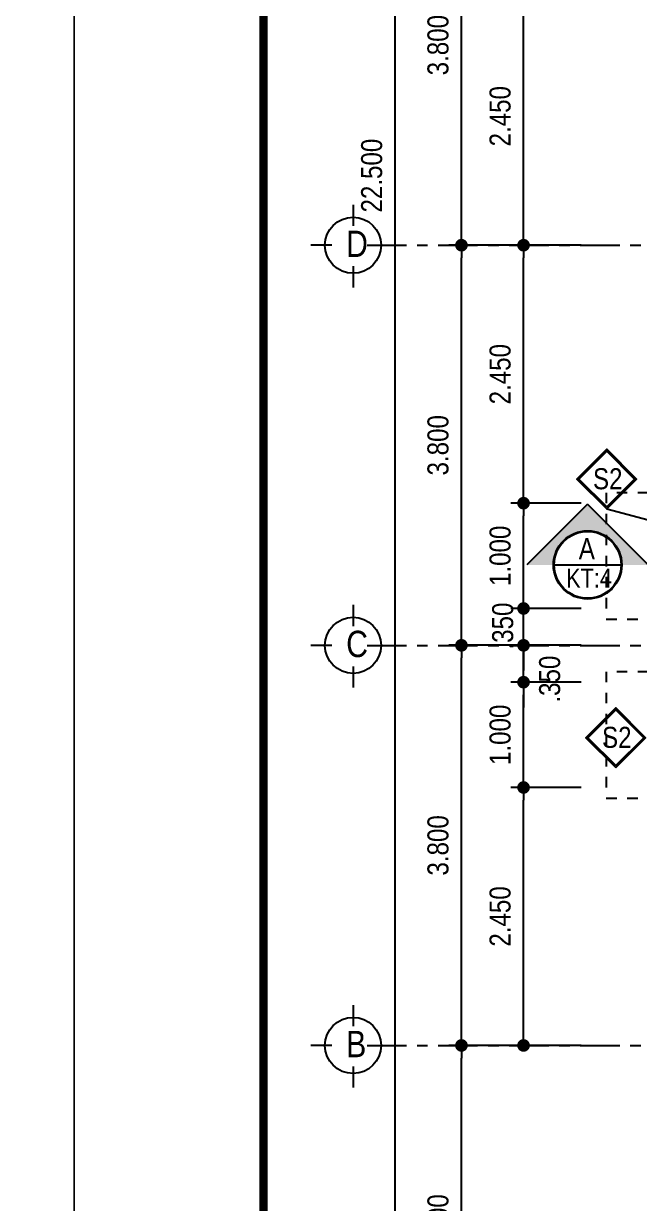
# Model space of a CAD drawing. Header units: millimetres. Extents: x 100 to 288, y -65 to 177.
# Drawn here: x 161.27 to 167.12, y 124.32 to 135.52 of the extents above; entities that cross this region are included whole.
import ezdxf

# ---------------------------------------------------------------- set-up
doc = ezdxf.new("R2010")
doc.units = ezdxf.units.MM
doc.header["$LTSCALE"] = 0.3
doc.header["$MEASUREMENT"] = 0
doc.header["$PDMODE"] = 2
doc.linetypes.add('ACAD_ISO03W100', pattern=[30, 12, -18])
doc.linetypes.add('CENTER', pattern=[2, 1.25, -0.25, 0.25, -0.25])
doc.layers.get('0').update_dxf_attribs({"linetype": 'CONTINUOUS', "lineweight": 13})
doc.layers.get('DEFPOINTS').update_dxf_attribs({"linetype": 'CONTINUOUS', "lineweight": 13})
for name, color, linetype in [('CHU', 3, 'CONTINUOUS'), ('HACTH', 8, 'CONTINUOUS'), ('HATCH', 8, 'CONTINUOUS'), ('LAYER 1', 1, 'CONTINUOUS'), ('LAYER1', 1, 'CONTINUOUS'), ('LAYER7', 7, 'CONTINUOUS'), ('THAY', 4, 'CONTINUOUS')]:
    doc.layers.add(name, color=color, linetype=linetype)
doc.styles.add('HELVE-KT', font='VHELVCN.TTF')
doc.dimstyles.new('1-100', dxfattribs={"dimtxt": 0.2, "dimasz": 0.12, "dimexe": 0.12, "dimexo": 0.2, "dimgap": 0.12, "dimtad": 1, "dimdec": 3, "dimzin": 4, "dimdsep": 46, "dimtxsty": 'HELVE-KT', "dimblk1": 'DOT', "dimblk2": 'DOT', "dimsah": 1, "dimcen": -0.18, "dimadec": 3, "dimazin": 0, "dimtfac": 1, "dimtdec": 3, "dimtmove": 2, "dimatfit": 3, "dimldrblk": 'DOT', "dimfxl": 0, "dimtolj": 1, "dimtzin": 4, "dimarcsym": 0})

# ---------------------------------------------------------------- blocks, each defined once
blk = doc.blocks.new('_DOT')
at = {"color": 0, "linetype": 'ByBlock'}
blk.add_line((-0.5, 0), (-1, 0), dxfattribs=at)
at = {"color": 0, "linetype": 'ByBlock', "const_width": 0.5}
blk.add_lwpolyline([(-0.25, 0, 1), (0.25, 0, 1)], format="xyb", close=True, dxfattribs=at)
blk = doc.blocks.new('*D153')
at = {"layer": 'DEFPOINTS', "color": 0, "lineweight": -2, "ltscale": 5}
for p in [(165.429, 125.818), (166.391, 125.818), (166.391, 122.418)]:
    blk.add_point(p, dxfattribs=at)
at = {"layer": 'LAYER 1', "color": 0, "lineweight": -2, "ltscale": 5}
for p, q in [((166.191, 125.818), (165.309, 125.818)), ((165.429, 122.538), (165.429, 125.698)), ((166.191, 122.418), (165.309, 122.418))]:
    blk.add_line(p, q, dxfattribs=at)
at = {"layer": 'LAYER 1', "color": 0, "lineweight": -2, "ltscale": 5, "xscale": 0.12, "yscale": 0.12, "zscale": 0.12}
for p, rotation in [((165.429, 125.818), 90), ((165.429, 122.418), 270)]:
    blk.add_blockref('_DOT', p, dxfattribs=dict(at, rotation=rotation))
at = {"layer": 'LAYER 1', "color": 0, "ltscale": 5, "insert": (165.207, 124.118), "char_height": 0.2, "attachment_point": 5, "rotation": 90, "style": 'HELVE-KT'}
blk.add_mtext('\\A1;3.400', dxfattribs=at)
blk = doc.blocks.new('*D154')
at = {"layer": 'DEFPOINTS', "color": 0, "lineweight": -2, "ltscale": 5}
for p in [(165.429, 129.618), (166.391, 129.618), (166.391, 125.818)]:
    blk.add_point(p, dxfattribs=at)
at = {"layer": 'LAYER 1', "color": 0, "lineweight": -2, "ltscale": 5}
for p, q in [((166.191, 129.618), (165.309, 129.618)), ((165.429, 125.938), (165.429, 129.498)), ((166.191, 125.818), (165.309, 125.818))]:
    blk.add_line(p, q, dxfattribs=at)
at = {"layer": 'LAYER 1', "color": 0, "lineweight": -2, "ltscale": 5, "xscale": 0.12, "yscale": 0.12, "zscale": 0.12}
for p, rotation in [((165.429, 129.618), 90), ((165.429, 125.818), 270)]:
    blk.add_blockref('_DOT', p, dxfattribs=dict(at, rotation=rotation))
at = {"layer": 'LAYER 1', "color": 0, "ltscale": 5, "insert": (165.207, 127.718), "char_height": 0.2, "attachment_point": 5, "rotation": 90, "style": 'HELVE-KT'}
blk.add_mtext('\\A1;3.800', dxfattribs=at)
blk = doc.blocks.new('*D155')
at = {"layer": 'DEFPOINTS', "color": 0, "lineweight": -2, "ltscale": 5}
for p in [(165.429, 133.418), (166.391, 133.418), (166.391, 129.618)]:
    blk.add_point(p, dxfattribs=at)
at = {"layer": 'LAYER 1', "color": 0, "lineweight": -2, "ltscale": 5}
for p, q in [((166.191, 133.418), (165.309, 133.418)), ((165.429, 129.738), (165.429, 133.298)), ((166.191, 129.618), (165.309, 129.618))]:
    blk.add_line(p, q, dxfattribs=at)
at = {"layer": 'LAYER 1', "color": 0, "lineweight": -2, "ltscale": 5, "xscale": 0.12, "yscale": 0.12, "zscale": 0.12}
for p, rotation in [((165.429, 133.418), 90), ((165.429, 129.618), 270)]:
    blk.add_blockref('_DOT', p, dxfattribs=dict(at, rotation=rotation))
at = {"layer": 'LAYER 1', "color": 0, "ltscale": 5, "insert": (165.207, 131.518), "char_height": 0.2, "attachment_point": 5, "rotation": 90, "style": 'HELVE-KT'}
blk.add_mtext('\\A1;3.800', dxfattribs=at)
blk = doc.blocks.new('*D156')
at = {"layer": 'DEFPOINTS', "color": 0, "lineweight": -2, "ltscale": 5}
for p in [(165.429, 137.218), (166.391, 137.218), (166.391, 133.418)]:
    blk.add_point(p, dxfattribs=at)
at = {"layer": 'LAYER 1', "color": 0, "lineweight": -2, "ltscale": 5}
for p, q in [((166.191, 137.218), (165.309, 137.218)), ((165.429, 133.538), (165.429, 137.098)), ((166.191, 133.418), (165.309, 133.418))]:
    blk.add_line(p, q, dxfattribs=at)
at = {"layer": 'LAYER 1', "color": 0, "lineweight": -2, "ltscale": 5, "xscale": 0.12, "yscale": 0.12, "zscale": 0.12}
for p, rotation in [((165.429, 137.218), 90), ((165.429, 133.418), 270)]:
    blk.add_blockref('_DOT', p, dxfattribs=dict(at, rotation=rotation))
at = {"layer": 'LAYER 1', "color": 0, "ltscale": 5, "insert": (165.207, 135.318), "char_height": 0.2, "attachment_point": 5, "rotation": 90, "style": 'HELVE-KT'}
blk.add_mtext('\\A1;3.800', dxfattribs=at)
blk = doc.blocks.new('*D159')
at = {"layer": 'DEFPOINTS', "color": 0, "lineweight": -2, "ltscale": 5}
for p in [(164.799, 144.918), (165.769, 144.918), (165.769, 122.418)]:
    blk.add_point(p, dxfattribs=at)
at = {"layer": 'LAYER 1', "color": 0, "lineweight": -2, "ltscale": 5}
for p, q in [((165.569, 144.918), (164.679, 144.918)), ((164.799, 122.538), (164.799, 144.798)), ((165.569, 122.418), (164.679, 122.418))]:
    blk.add_line(p, q, dxfattribs=at)
at = {"layer": 'LAYER 1', "color": 0, "lineweight": -2, "ltscale": 5, "xscale": 0.12, "yscale": 0.12, "zscale": 0.12}
for p, rotation in [((164.799, 144.918), 90), ((164.799, 122.418), 270)]:
    blk.add_blockref('_DOT', p, dxfattribs=dict(at, rotation=rotation))
at = {"layer": 'LAYER 1', "color": 0, "ltscale": 5, "insert": (164.577, 134.079), "char_height": 0.2, "attachment_point": 5, "rotation": 90, "style": 'HELVE-KT'}
blk.add_mtext('\\A1;22.500', dxfattribs=at)
blk = doc.blocks.new('*D296')
at = {"layer": 'DEFPOINTS', "color": 0, "lineweight": -2, "ltscale": 5}
for p in [(166.019, 128.268), (166.765, 128.268), (166.765, 125.818)]:
    blk.add_point(p, dxfattribs=at)
at = {"layer": 'LAYER 1', "color": 0, "lineweight": -2, "ltscale": 5}
for p, q in [((166.565, 128.268), (165.899, 128.268)), ((166.019, 125.938), (166.019, 128.148)), ((166.565, 125.818), (165.899, 125.818))]:
    blk.add_line(p, q, dxfattribs=at)
at = {"layer": 'LAYER 1', "color": 0, "lineweight": -2, "ltscale": 5, "xscale": 0.12, "yscale": 0.12, "zscale": 0.12}
for p, rotation in [((166.019, 128.268), 90), ((166.019, 125.818), 270)]:
    blk.add_blockref('_DOT', p, dxfattribs=dict(at, rotation=rotation))
at = {"layer": 'LAYER 1', "color": 0, "ltscale": 5, "insert": (165.797, 127.043), "char_height": 0.2, "attachment_point": 5, "rotation": 90, "style": 'HELVE-KT'}
blk.add_mtext('\\A1;2.450', dxfattribs=at)
blk = doc.blocks.new('*D297')
at = {"layer": 'DEFPOINTS', "color": 0, "lineweight": -2, "ltscale": 5}
for p in [(166.019, 129.268), (166.765, 129.268), (166.765, 128.268)]:
    blk.add_point(p, dxfattribs=at)
at = {"layer": 'LAYER 1', "color": 0, "lineweight": -2, "ltscale": 5}
for p, q in [((166.565, 129.268), (165.899, 129.268)), ((166.019, 128.388), (166.019, 129.148)), ((166.565, 128.268), (165.899, 128.268))]:
    blk.add_line(p, q, dxfattribs=at)
at = {"layer": 'LAYER 1', "color": 0, "lineweight": -2, "ltscale": 5, "xscale": 0.12, "yscale": 0.12, "zscale": 0.12}
for p, rotation in [((166.019, 129.268), 90), ((166.019, 128.268), 270)]:
    blk.add_blockref('_DOT', p, dxfattribs=dict(at, rotation=rotation))
at = {"layer": 'LAYER 1', "color": 0, "ltscale": 5, "insert": (165.797, 128.768), "char_height": 0.2, "attachment_point": 5, "rotation": 90, "style": 'HELVE-KT'}
blk.add_mtext('\\A1;1.000', dxfattribs=at)
blk = doc.blocks.new('*D298')
at = {"layer": 'DEFPOINTS', "color": 0, "lineweight": -2, "ltscale": 5}
for p in [(166.019, 129.618), (166.765, 129.618), (166.765, 129.268)]:
    blk.add_point(p, dxfattribs=at)
at = {"layer": 'LAYER 1', "color": 0, "lineweight": -2, "ltscale": 5}
for p, q in [((166.019, 129.738), (166.019, 129.858)), ((166.565, 129.618), (165.899, 129.618)), ((166.019, 129.268), (166.019, 129.618)), ((166.565, 129.268), (165.899, 129.268)), ((166.019, 129.148), (166.019, 129.028))]:
    blk.add_line(p, q, dxfattribs=at)
at = {"layer": 'LAYER 1', "color": 0, "lineweight": -2, "ltscale": 5, "xscale": 0.12, "yscale": 0.12, "zscale": 0.12}
for p, rotation in [((166.019, 129.618), 270), ((166.019, 129.268), 90)]:
    blk.add_blockref('_DOT', p, dxfattribs=dict(at, rotation=rotation))
at = {"layer": 'LAYER 1', "color": 0, "ltscale": 5, "insert": (166.268, 129.297), "char_height": 0.2, "attachment_point": 5, "rotation": 90, "style": 'HELVE-KT'}
blk.add_mtext('\\A1;.350', dxfattribs=at)
blk = doc.blocks.new('*D299')
at = {"layer": 'DEFPOINTS', "color": 0, "lineweight": -2, "ltscale": 5}
for p in [(166.019, 129.968), (166.765, 129.968), (166.765, 129.618)]:
    blk.add_point(p, dxfattribs=at)
at = {"layer": 'LAYER 1', "color": 0, "lineweight": -2, "ltscale": 5}
for p, q in [((166.019, 130.088), (166.019, 130.208)), ((166.565, 129.968), (165.899, 129.968)), ((166.019, 129.618), (166.019, 129.968)), ((166.565, 129.618), (165.899, 129.618)), ((166.019, 129.498), (166.019, 129.378))]:
    blk.add_line(p, q, dxfattribs=at)
at = {"layer": 'LAYER 1', "color": 0, "lineweight": -2, "ltscale": 5, "xscale": 0.12, "yscale": 0.12, "zscale": 0.12}
for p, rotation in [((166.019, 129.968), 270), ((166.019, 129.618), 90)]:
    blk.add_blockref('_DOT', p, dxfattribs=dict(at, rotation=rotation))
at = {"layer": 'LAYER 1', "color": 0, "ltscale": 5, "insert": (165.822, 129.801), "char_height": 0.2, "attachment_point": 5, "rotation": 90, "style": 'HELVE-KT'}
blk.add_mtext('\\A1;.350', dxfattribs=at)
blk = doc.blocks.new('*D300')
at = {"layer": 'DEFPOINTS', "color": 0, "lineweight": -2, "ltscale": 5}
for p in [(166.019, 130.968), (166.765, 130.968), (166.765, 129.968)]:
    blk.add_point(p, dxfattribs=at)
at = {"layer": 'LAYER 1', "color": 0, "lineweight": -2, "ltscale": 5}
for p, q in [((166.565, 130.968), (165.899, 130.968)), ((166.019, 130.088), (166.019, 130.848)), ((166.565, 129.968), (165.899, 129.968))]:
    blk.add_line(p, q, dxfattribs=at)
at = {"layer": 'LAYER 1', "color": 0, "lineweight": -2, "ltscale": 5, "xscale": 0.12, "yscale": 0.12, "zscale": 0.12}
for p, rotation in [((166.019, 130.968), 90), ((166.019, 129.968), 270)]:
    blk.add_blockref('_DOT', p, dxfattribs=dict(at, rotation=rotation))
at = {"layer": 'LAYER 1', "color": 0, "ltscale": 5, "insert": (165.797, 130.468), "char_height": 0.2, "attachment_point": 5, "rotation": 90, "style": 'HELVE-KT'}
blk.add_mtext('\\A1;1.000', dxfattribs=at)
blk = doc.blocks.new('*D301')
at = {"layer": 'DEFPOINTS', "color": 0, "lineweight": -2, "ltscale": 5}
for p in [(166.019, 133.418), (166.765, 133.418), (166.765, 130.968)]:
    blk.add_point(p, dxfattribs=at)
at = {"layer": 'LAYER 1', "color": 0, "lineweight": -2, "ltscale": 5}
for p, q in [((166.565, 133.418), (165.899, 133.418)), ((166.019, 131.088), (166.019, 133.298)), ((166.565, 130.968), (165.899, 130.968))]:
    blk.add_line(p, q, dxfattribs=at)
at = {"layer": 'LAYER 1', "color": 0, "lineweight": -2, "ltscale": 5, "xscale": 0.12, "yscale": 0.12, "zscale": 0.12}
for p, rotation in [((166.019, 133.418), 90), ((166.019, 130.968), 270)]:
    blk.add_blockref('_DOT', p, dxfattribs=dict(at, rotation=rotation))
at = {"layer": 'LAYER 1', "color": 0, "ltscale": 5, "insert": (165.797, 132.193), "char_height": 0.2, "attachment_point": 5, "rotation": 90, "style": 'HELVE-KT'}
blk.add_mtext('\\A1;2.450', dxfattribs=at)
blk = doc.blocks.new('*D302')
at = {"layer": 'DEFPOINTS', "color": 0, "lineweight": -2, "ltscale": 5}
for p in [(166.019, 135.868), (166.765, 135.868), (166.765, 133.418)]:
    blk.add_point(p, dxfattribs=at)
at = {"layer": 'LAYER 1', "color": 0, "lineweight": -2, "ltscale": 5}
for p, q in [((166.565, 135.868), (165.899, 135.868)), ((166.019, 133.538), (166.019, 135.748)), ((166.565, 133.418), (165.899, 133.418))]:
    blk.add_line(p, q, dxfattribs=at)
at = {"layer": 'LAYER 1', "color": 0, "lineweight": -2, "ltscale": 5, "xscale": 0.12, "yscale": 0.12, "zscale": 0.12}
for p, rotation in [((166.019, 135.868), 90), ((166.019, 133.418), 270)]:
    blk.add_blockref('_DOT', p, dxfattribs=dict(at, rotation=rotation))
at = {"layer": 'LAYER 1', "color": 0, "ltscale": 5, "insert": (165.797, 134.643), "char_height": 0.2, "attachment_point": 5, "rotation": 90, "style": 'HELVE-KT'}
blk.add_mtext('\\A1;2.450', dxfattribs=at)

msp = doc.modelspace()

# ---------------------------------------------------------------- hatches: boundary and pattern name
at = {"layer": 'THAY', "linetype": 'Continuous', "ltscale": 1000}
msp.add_hatch(color=256, dxfattribs=at).paths.add_polyline_path([(166.051, 130.38205), (166.30333, 130.38205, -1), (166.95181, 130.38205), (167.20415, 130.38205), (166.62757, 130.95863)])

# ---------------------------------------------------------------- linework, layer by layer
at = {"layer": 'CHU'}
for points in [[(164.39893, 133.8011), (164.39893, 133.6011)], [(164.19893, 133.41777), (163.99893, 133.41777)], [(164.59893, 133.41777), (164.79893, 133.41777)], [(164.39893, 133.21777), (164.39893, 133.01777)], [(164.39893, 130.0011), (164.39893, 129.8011)], [(164.19893, 129.61777), (163.99893, 129.61777)], [(164.59893, 129.61777), (164.79893, 129.61777)], [(164.39893, 129.41777), (164.39893, 129.21777)], [(164.39893, 126.2011), (164.39893, 126.0011)], [(164.19893, 125.81777), (163.99893, 125.81777)], [(164.59893, 125.81777), (164.79893, 125.81777)], [(164.39893, 125.61777), (164.39893, 125.41777)]]:
    msp.add_lwpolyline(points, dxfattribs=at)
for centre in [(164.39893, 133.41777), (164.39893, 129.61777), (164.39893, 125.81777)]:
    msp.add_circle(centre, 0.26667, dxfattribs=at)
at = {"layer": 'DEFPOINTS', "linetype": 'Continuous', "ltscale": 0.08}
for points in [[(119.74885, 117.44536), (161.74885, 117.44536), (161.74885, 147.14536), (119.74885, 147.14536)], [(161.74885, 117.44536), (203.74885, 117.44536), (203.74885, 147.14536), (161.74885, 147.14536)]]:
    msp.add_lwpolyline(points, close=True, dxfattribs=at)
at = {"layer": 'HACTH', "lineweight": -2, "ltscale": 0.08}
for points in [[(166.80905, 130.93188), (167.07421, 131.19703), (166.80905, 131.46219), (166.5439, 131.19703)], [(166.89507, 128.47583), (167.16022, 128.74099), (166.89507, 129.00614), (166.62991, 128.74099)]]:
    msp.add_lwpolyline(points, close=True, dxfattribs=at)
at = {"layer": 'HATCH', "linetype": 'CENTER'}
for points in [[(164.5327, 133.41777), (177.0829, 133.41777)], [(164.5327, 129.61777), (177.0829, 129.61777)], [(164.5327, 125.81777), (177.0829, 125.81777)]]:
    msp.add_lwpolyline(points, dxfattribs=at)
at = {"layer": 'HATCH', "linetype": 'ACAD_ISO03W100', "ltscale": 0.01}
for points in [[(167.20415, 131.06777), (167.20415, 131.06777), (166.80415, 131.06777), (166.80415, 129.86777), (167.20415, 129.86777)], [(167.20415, 129.36777), (167.20415, 129.36777), (166.80415, 129.36777), (166.80415, 128.16777), (167.20415, 128.16777)]]:
    msp.add_lwpolyline(points, dxfattribs=at)
at = {"layer": 'LAYER 1', "lineweight": -2, "ltscale": 0.08}
for points in [[(166.80905, 130.91419), (167.0919, 131.19703), (166.80905, 131.47988), (166.52621, 131.19703)], [(166.89507, 128.45814), (167.17791, 128.74099), (166.89507, 129.02383), (166.61223, 128.74099)]]:
    msp.add_lwpolyline(points, close=True, dxfattribs=at)
msp.add_lwpolyline([(166.80905, 130.91419), (167.20415, 130.8085)], dxfattribs=at)
at = {"layer": 'LAYER7', "linetype": 'Continuous', "const_width": 0.08}
msp.add_lwpolyline([(202.74885, 146.18282), (163.54885, 146.18282), (163.54885, 118.40791), (202.74885, 118.40791)], close=True, dxfattribs=at)
at = {"layer": 'THAY', "linetype": 'Continuous', "ltscale": 1000}
for points in [[(166.62757, 130.95863), (166.051, 130.38205)], [(166.62757, 130.95863), (167.20415, 130.38205)], [(166.31005, 130.38205), (166.94509, 130.38205)]]:
    msp.add_lwpolyline(points, dxfattribs=at)
for radius in [0.32424, 0.31752]:
    msp.add_circle((166.62757, 130.38205), radius, dxfattribs=at)

# ---------------------------------------------------------------- texts
at = {"layer": 'LAYER 1', "ltscale": 1000, "insert": (166.423, 130.34673), "char_height": 0.18, "width": 3.5586, "attachment_point": 1, "style": 'HELVE-KT'}
msp.add_mtext('KT:4', dxfattribs=at)
at = {"layer": 'LAYER1', "linetype": 'Continuous', "ltscale": 0.05, "attachment_point": 1, "style": 'HELVE-KT'}
for s, insert, char_height, width in [('D', (164.33376, 133.55631), 0.25, 13.0973333), ('S2', (166.67889, 131.30025), 0.2, 17.4622), ('C', (164.33376, 129.75631), 0.25, 13.0973333), ('S2', (166.76491, 128.8442), 0.2, 17.4622), ('B', (164.33376, 125.95631), 0.25, 13.0973333)]:
    msp.add_mtext(s, dxfattribs=dict(at, insert=insert, char_height=char_height, width=width))
at = {"layer": 'LAYER1', "ltscale": 1000, "insert": (166.54377, 130.63607), "char_height": 0.2, "width": 3.5586, "attachment_point": 1, "style": 'HELVE-KT'}
msp.add_mtext('A', dxfattribs=at)

# ---------------------------------------------------------------- dimensions: what is measured, and where the dimension line sits
at = {"layer": 'LAYER 1', "ltscale": 5}
for base, p1, p2, picture, middle in [((164.79893, 144.91777), (165.76888, 122.41777), (165.76888, 144.91777), '*D159', (164.5768, 134.07878)), ((166.01943, 129.96777), (166.76487, 129.61777), (166.76487, 129.96777), '*D299', (165.82174, 129.80132)), ((166.01943, 129.61777), (166.76487, 129.26777), (166.76487, 129.61777), '*D298', (166.26765, 129.29741))]:
    dim = msp.add_linear_dim(base=base, p1=p1, p2=p2, angle=90, dimstyle='1-100', dxfattribs=at)
    dim.commit()
    dim.dimension.update_dxf_attribs({"geometry": picture, "text_midpoint": middle, "dimtype": 160})
for base, p1, p2, picture, middle in [((165.42911, 137.21777), (166.39093, 133.41777), (166.39093, 137.21777), '*D156', (165.20698, 135.31777)), ((166.01943, 135.86777), (166.76487, 133.41777), (166.76487, 135.86777), '*D302', (165.79729, 134.64277)), ((165.42911, 133.41777), (166.39093, 129.61777), (166.39093, 133.41777), '*D155', (165.20698, 131.51777)), ((166.01943, 133.41777), (166.76487, 130.96777), (166.76487, 133.41777), '*D301', (165.79729, 132.19277)), ((166.01943, 130.96777), (166.76487, 129.96777), (166.76487, 130.96777), '*D300', (165.79729, 130.46777)), ((165.42911, 129.61777), (166.39093, 125.81777), (166.39093, 129.61777), '*D154', (165.20698, 127.71777)), ((166.01943, 129.26777), (166.76487, 128.26777), (166.76487, 129.26777), '*D297', (165.79729, 128.76777)), ((166.01943, 128.26777), (166.76487, 125.81777), (166.76487, 128.26777), '*D296', (165.79729, 127.04277)), ((165.42911, 125.81777), (166.39093, 122.41777), (166.39093, 125.81777), '*D153', (165.20698, 124.11777))]:
    dim = msp.add_linear_dim(base=base, p1=p1, p2=p2, angle=90, dimstyle='1-100', dxfattribs=at)
    dim.commit()
    dim.dimension.update_dxf_attribs({"geometry": picture, "text_midpoint": middle})

doc.saveas('drawing.dxf')
